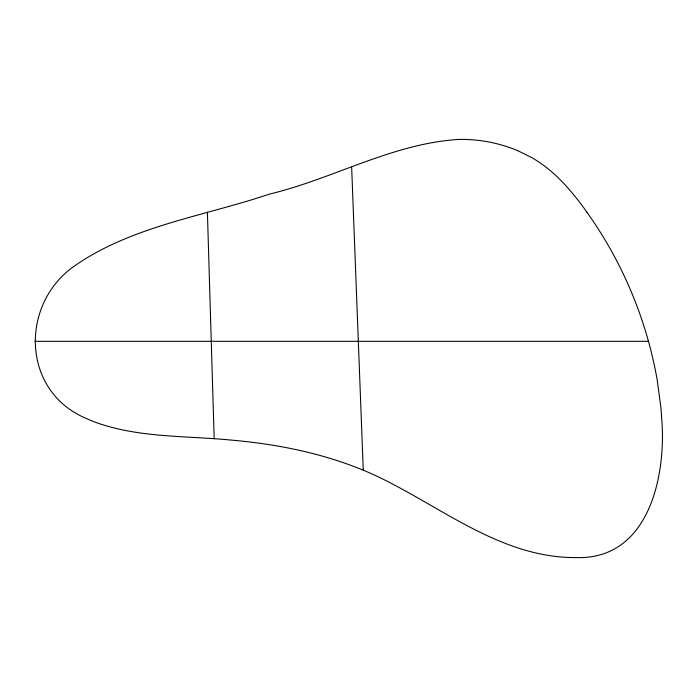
<?xml version="1.0" encoding="UTF-8"?>
<svg xmlns="http://www.w3.org/2000/svg" width="697" height="697" viewBox="0 0 697 697"><rect width="100%" height="100%" fill="white"/><g stroke="black" fill="none" stroke-linecap="round" stroke-linejoin="round"><path stroke-width="1.05" d="M648.48 341.312L34.85 341.312M517.723 150.665L531.689 157.566A131.158 131.158 0 0 1 550.16 170.512C564.457 182.562 576.253 197.234 587.109 212.376M657.402 381.512L660.817 407.004A303.927 303.927 0 0 1 661.662 417.991C666.576 474.997 649.351 559.822 576.262 557.591C500.734 558.097 440.757 506.109 375.657 475.624A325.142 325.142 0 0 0 363.529 470.301C321.056 452.736 275.454 443.85 229.792 439.964C184.322 435.616 137.152 437.908 93.712 421.65A121.809 121.809 0 0 1 86.463 418.522C20.971 391.348 19.568 303.108 75.581 265.208C132.988 225.784 204.448 216.079 269.173 194.184C333.166 178.885 392.132 143.573 458.582 139.444A141.613 141.613 0 0 1 466.642 139.487A145.307 145.307 0 0 1 517.714 150.683M351.654 167.228L363.268 470.196M207.401 212.097L214.179 438.779M587.057 212.411A411.918 411.918 0 0 1 657.463 381.494"/></g></svg>
